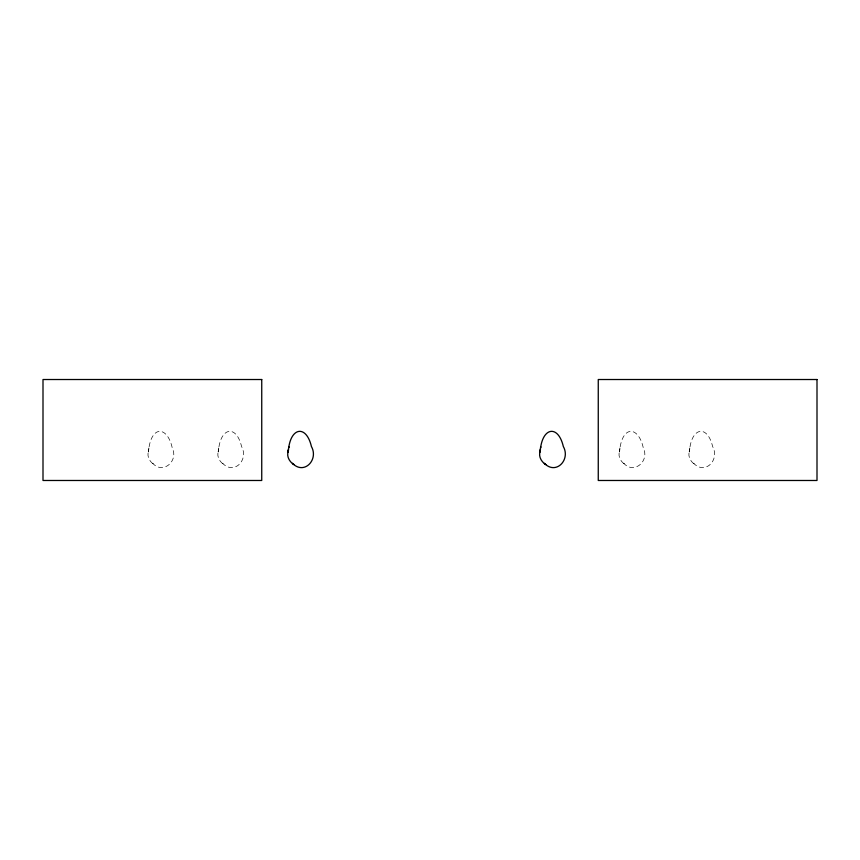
<?xml version="1.0" encoding="UTF-8"?>
<svg xmlns="http://www.w3.org/2000/svg" width="860" height="860" viewBox="0 0 860 860"><rect width="100%" height="100%" fill="white"/><g stroke="black" fill="none" stroke-linecap="round" stroke-linejoin="round"><path stroke-width="0.64" stroke-dasharray="4.3 3.22" d="M148.673 450.006L148.597 451.113L149.027 446.662L148.963 447.662C152.5 424.862 167.807 426.915 172.29 448.157C178.74 461.046 162.862 474.709 152.725 463.325L154.241 464.615C149.694 461.927 146.469 456.133 148.651 450.984L148.264 452.102L148.748 448.877M218.537 450.006L218.472 451.113L218.892 446.662L218.827 447.662C221.815 426.764 236.683 425.474 241.563 446.512C248.97 459.788 234.189 475.311 222.6 463.325L224.105 464.615C219.558 461.927 216.344 456.133 218.515 450.984L218.128 452.102L218.623 448.877M619.727 450.006L619.651 451.113L620.082 446.662L620.017 447.662C623.554 424.862 638.862 426.915 643.345 448.157C649.794 461.046 633.917 474.709 623.79 463.325L625.295 464.615C620.748 461.927 617.523 456.133 619.705 450.984L619.318 452.102L619.802 448.877M689.591 450.006L689.526 451.113L689.946 446.662L689.881 447.662C692.87 426.764 707.737 425.474 712.617 446.512C720.024 459.788 705.243 475.311 693.654 463.325L695.159 464.615C690.612 461.927 687.398 456.133 689.57 450.984L689.183 452.102L689.677 448.877"/><path stroke-width="1.29" d="M288.412 450.006L288.337 451.113L288.767 446.662L288.702 447.662C291.69 426.764 306.547 425.474 311.427 446.512C318.845 459.788 304.064 475.311 292.464 463.325L293.98 464.615C289.433 461.927 286.208 456.133 288.379 450.984L287.992 452.102L288.487 448.877M540.306 450.006L540.241 451.113L540.66 446.662L540.596 447.662C543.585 426.764 558.452 425.474 563.332 446.512C570.739 459.788 555.958 475.311 544.369 463.325L545.874 464.615C541.327 461.927 538.113 456.133 540.284 450.984L539.897 452.102L540.381 448.877M261.741 379.518L43 379.518L43 480.482L261.741 480.482L261.741 379.518M817 379.518L598.259 379.518L598.259 480.482L817 480.482L817 379.518"/></g></svg>
